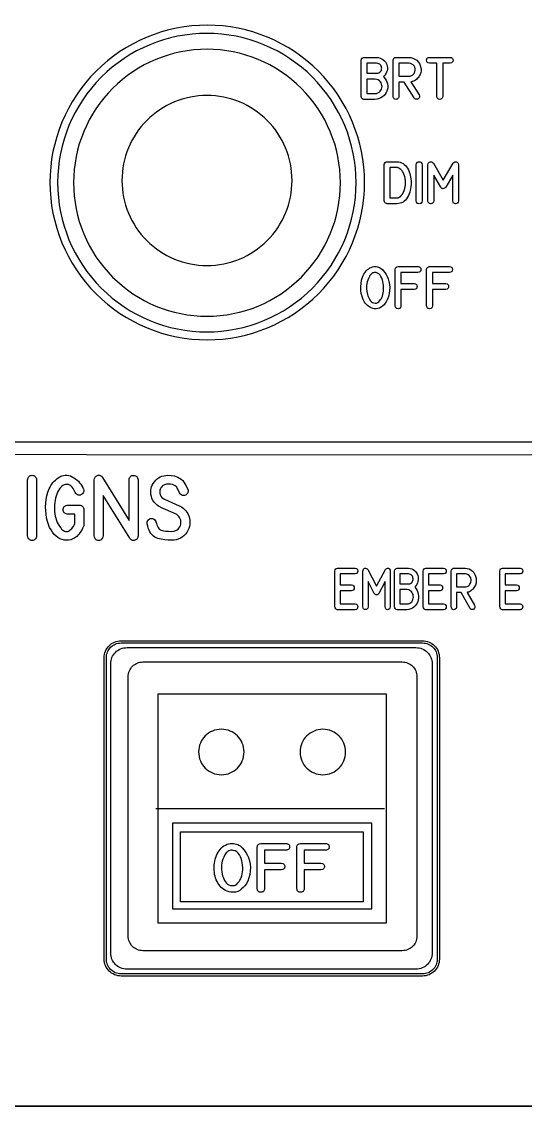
# Model space of a CAD drawing. Extents: x 361 to 684, y 82 to 686.
# Drawn here: x 607.1 to 642.3, y 81.8 to 157.6 of the extents above; entities that cross this region are included whole.
import ezdxf

# ---------------------------------------------------------------- set-up
doc = ezdxf.new("R2010")
doc.units = 0
for name, color, linetype in [('_BACKPANEL', 5, 'CONTINUOUS'), ('_ENGRAVING', 105, 'CONTINUOUS'), ('_LABELS', 30, 'CONTINUOUS'), ('_TOPLAYER', 1, 'CONTINUOUS')]:
    doc.layers.add(name, color=color, linetype=linetype)

msp = doc.modelspace()

# ---------------------------------------------------------------- linework, layer by layer
at = {"layer": '_BACKPANEL'}
for points in [[(683.772, 213.525), (683.772, 208.819), (683.772, 199.406), (683.772, 189.994), (683.772, 91.163), (683.772, 81.75), (361.5, 81.75), (361.5, 91.163), (361.5, 189.994), (361.5, 199.406), (361.5, 208.819), (361.5, 213.525)], [(614.057, 114.169), (635.152, 114.169), (635.257, 114.163), (635.36, 114.148), (635.458, 114.123), (635.553, 114.088), (635.643, 114.045), (635.727, 113.994), (635.806, 113.935), (635.879, 113.868), (635.945, 113.795), (636.004, 113.716), (636.056, 113.632), (636.099, 113.542), (636.133, 113.447), (636.159, 113.349), (636.174, 113.246), (636.179, 113.141), (636.179, 92.046), (636.174, 91.941), (636.159, 91.839), (636.133, 91.74), (636.099, 91.645), (636.056, 91.556), (636.004, 91.471), (635.945, 91.392), (635.879, 91.319), (635.806, 91.253), (635.727, 91.194), (635.643, 91.142), (635.553, 91.099), (635.458, 91.065), (635.36, 91.039), (635.257, 91.024), (635.152, 91.019), (614.057, 91.019), (613.951, 91.024), (613.849, 91.039), (613.75, 91.065), (613.656, 91.099), (613.566, 91.142), (613.481, 91.194), (613.402, 91.253), (613.33, 91.319), (613.263, 91.392), (613.204, 91.471), (613.153, 91.556), (613.11, 91.645), (613.075, 91.74), (613.05, 91.839), (613.035, 91.941), (613.029, 92.046), (613.029, 113.141), (613.035, 113.246), (613.05, 113.349), (613.075, 113.447), (613.11, 113.542), (613.153, 113.632), (613.204, 113.716), (613.263, 113.795), (613.33, 113.868), (613.402, 113.935), (613.481, 113.994), (613.566, 114.045), (613.656, 114.088), (613.75, 114.123), (613.849, 114.148), (613.951, 114.163)]]:
    msp.add_lwpolyline(points, close=True, dxfattribs=at)
msp.add_lwpolyline([(620.072, 152.472, 0.414214), (614.122, 146.522, 0.414214), (620.072, 140.572, 0.414214), (626.022, 146.522, 0.414214)], format="xyb", close=True, dxfattribs=at)
at = {"layer": '_ENGRAVING'}
for points in [[(620.089, 157.391, 0.414214), (609.082, 146.384, 0.414214), (620.089, 135.378, 0.414214), (631.095, 146.384, 0.414214)], [(620.061, 156.816, 0.414214), (609.62, 146.374, 0.414214), (620.061, 135.932, 0.414214), (630.503, 146.374, 0.414214)]]:
    msp.add_lwpolyline(points, format="xyb", close=True, dxfattribs=at)
for points in [[(631.943, 155.137), (632.074, 155.118), (632.194, 155.084), (632.303, 155.036), (632.401, 154.972), (632.487, 154.898), (632.558, 154.816), (632.616, 154.727), (632.658, 154.63), (632.687, 154.529), (632.699, 154.424), (632.696, 154.316), (632.678, 154.205), (632.642, 154.094), (632.588, 153.988), (632.516, 153.886), (632.425, 153.79), (632.525, 153.671), (632.604, 153.548), (632.662, 153.42), (632.7, 153.288), (632.718, 153.155), (632.719, 153.027), (632.702, 152.903), (632.666, 152.784), (632.614, 152.671), (632.546, 152.567), (632.461, 152.472), (632.36, 152.386), (632.245, 152.313), (632.116, 152.258), (631.975, 152.221), (631.82, 152.201), (631.816, 152.201), (631.053, 152.201), (630.974, 152.223), (630.914, 152.263), (630.872, 152.323), (630.85, 152.401), (630.85, 154.933), (630.871, 155.013), (630.913, 155.073), (630.973, 155.115), (631.053, 155.137)], [(634.906, 152.512), (634.937, 152.435), (634.939, 152.363), (634.911, 152.298), (634.854, 152.24), (634.819, 152.22), (634.78, 152.207), (634.74, 152.203), (634.696, 152.207), (634.654, 152.219), (634.619, 152.237), (634.589, 152.263), (634.565, 152.296), (633.858, 153.413), (633.5, 153.413), (633.5, 152.403), (633.493, 152.345), (633.472, 152.296), (633.436, 152.255), (633.387, 152.224), (633.331, 152.204), (633.277, 152.201), (633.225, 152.215), (633.175, 152.244), (633.14, 152.276), (633.115, 152.313), (633.101, 152.356), (633.096, 152.403), (633.096, 154.936), (633.099, 154.976), (633.11, 155.013), (633.128, 155.047), (633.154, 155.078), (633.184, 155.104), (633.218, 155.122), (633.256, 155.133), (633.296, 155.137), (634.187, 155.137), (634.342, 155.124), (634.486, 155.086), (634.621, 155.022), (634.744, 154.933), (634.851, 154.824), (634.936, 154.701), (634.998, 154.565), (635.038, 154.414), (635.049, 154.331), (635.052, 154.249), (635.046, 154.168), (635.032, 154.089), (635.01, 154.011), (634.98, 153.934), (634.942, 153.858), (634.895, 153.785), (634.843, 153.715), (634.786, 153.652), (634.725, 153.597), (634.659, 153.549), (634.59, 153.508), (634.517, 153.474), (634.439, 153.448), (634.357, 153.428), (634.33, 153.424)], [(636.159, 152.402), (636.159, 154.733), (635.633, 154.733), (635.545, 154.751), (635.511, 154.768), (635.482, 154.791), (635.461, 154.819), (635.445, 154.852), (635.433, 154.934), (635.446, 155.016), (635.461, 155.05), (635.483, 155.078), (635.511, 155.1), (635.546, 155.118), (635.633, 155.137), (637.088, 155.137), (637.174, 155.118), (637.208, 155.101), (637.236, 155.078), (637.258, 155.05), (637.274, 155.017), (637.286, 154.934), (637.274, 154.851), (637.259, 154.818), (637.237, 154.79), (637.209, 154.768), (637.175, 154.751), (637.088, 154.733), (636.563, 154.733), (636.563, 152.402), (636.538, 152.313), (636.494, 152.25), (636.465, 152.228), (636.432, 152.213), (636.352, 152.201), (636.273, 152.215), (636.241, 152.231), (636.214, 152.253), (636.193, 152.281), (636.176, 152.315)], [(631.943, 154.73), (631.255, 154.73), (631.255, 154.023), (631.948, 154.023), (632.031, 154.038), (632.103, 154.065), (632.163, 154.102), (632.212, 154.151), (632.25, 154.207), (632.276, 154.265), (632.292, 154.325), (632.297, 154.387), (632.29, 154.448), (632.273, 154.507), (632.245, 154.563), (632.206, 154.616), (632.156, 154.662), (632.096, 154.696), (632.025, 154.719)], [(634.187, 153.815), (634.258, 153.821), (634.327, 153.838), (634.393, 153.865), (634.457, 153.904), (634.514, 153.952), (634.56, 154.007), (634.597, 154.068), (634.624, 154.136), (634.645, 154.244), (634.642, 154.347), (634.614, 154.444), (634.562, 154.536), (634.491, 154.615), (634.409, 154.674), (634.314, 154.713), (634.207, 154.733), (633.5, 154.733), (633.5, 153.815)], [(631.816, 152.607), (631.93, 152.621), (632.03, 152.651), (632.116, 152.699), (632.187, 152.765), (632.243, 152.84), (632.284, 152.92), (632.309, 153.004), (632.319, 153.092), (632.314, 153.181), (632.293, 153.267), (632.256, 153.35), (632.204, 153.43), (632.136, 153.501), (632.051, 153.556), (631.95, 153.596), (631.833, 153.62), (631.255, 153.62), (631.255, 152.607)], [(632.673, 147.834), (633.348, 147.834), (633.469, 147.826), (633.583, 147.805), (633.689, 147.769), (633.788, 147.719), (633.878, 147.654), (633.96, 147.576), (634.035, 147.482), (634.102, 147.375), (634.16, 147.259), (634.211, 147.14), (634.254, 147.018), (634.29, 146.893), (634.317, 146.766), (634.337, 146.635), (634.348, 146.502), (634.352, 146.366), (634.348, 146.23), (634.337, 146.096), (634.317, 145.966), (634.289, 145.838), (634.254, 145.714), (634.211, 145.592), (634.16, 145.473), (634.101, 145.357), (634.034, 145.249), (633.959, 145.156), (633.877, 145.077), (633.787, 145.013), (633.689, 144.963), (633.583, 144.927), (633.469, 144.905), (633.348, 144.898), (632.673, 144.898), (632.675, 144.898), (632.673, 144.898), (632.621, 144.907), (632.556, 144.932), (632.509, 144.973), (632.482, 145.03), (632.473, 145.102), (632.472, 145.102), (632.473, 147.633), (632.472, 147.644), (632.49, 147.717), (632.534, 147.778), (632.598, 147.82), (632.674, 147.834)], [(633.348, 145.302), (633.353, 145.302), (633.361, 145.302), (633.366, 145.303), (633.372, 145.304), (633.378, 145.305), (633.386, 145.305), (633.392, 145.306), (633.399, 145.307), (633.405, 145.307), (633.412, 145.308), (633.424, 145.311), (633.429, 145.313), (633.436, 145.317), (633.443, 145.317), (633.451, 145.32), (633.457, 145.321), (633.464, 145.324), (633.477, 145.33), (633.491, 145.335), (633.497, 145.337), (633.504, 145.341), (633.515, 145.348), (633.53, 145.355), (633.535, 145.359), (633.543, 145.364), (633.555, 145.373), (633.562, 145.376), (633.57, 145.381), (633.576, 145.386), (633.583, 145.391), (633.588, 145.395), (633.596, 145.4), (633.61, 145.411), (633.621, 145.423), (633.627, 145.429), (633.634, 145.436), (633.64, 145.441), (633.647, 145.449), (633.66, 145.46), (633.666, 145.466), (633.673, 145.473), (633.679, 145.479), (633.686, 145.487), (633.697, 145.502), (633.71, 145.517), (633.722, 145.533), (633.727, 145.541), (633.735, 145.549), (633.74, 145.558), (633.746, 145.566), (633.751, 145.575), (633.758, 145.585), (633.769, 145.602), (633.774, 145.611), (633.78, 145.621), (633.785, 145.63), (633.792, 145.639), (633.801, 145.658), (633.806, 145.668), (633.812, 145.679), (633.817, 145.689), (633.823, 145.699), (633.827, 145.709), (633.832, 145.721), (633.842, 145.742), (633.852, 145.765), (633.856, 145.776), (633.861, 145.788), (633.864, 145.8), (633.869, 145.813), (633.877, 145.836), (633.88, 145.847), (633.885, 145.86), (633.892, 145.884), (633.901, 145.909), (633.903, 145.921), (633.907, 145.934), (633.909, 145.947), (633.914, 145.96), (633.916, 145.971), (633.92, 145.985), (633.924, 146.012), (633.926, 146.024), (633.93, 146.038), (633.931, 146.05), (633.934, 146.063), (633.938, 146.091), (633.94, 146.104), (633.944, 146.118), (633.947, 146.145), (633.947, 146.157), (633.95, 146.172), (633.952, 146.2), (633.954, 146.227), (633.955, 146.256), (633.957, 146.283), (633.957, 146.296), (633.96, 146.311), (633.96, 146.324), (633.961, 146.339), (633.961, 146.352), (633.961, 146.366), (633.961, 146.38), (633.961, 146.393), (633.96, 146.407), (633.96, 146.422), (633.96, 146.435), (633.96, 146.449), (633.957, 146.478), (633.955, 146.504), (633.952, 146.534), (633.951, 146.559), (633.948, 146.587), (633.946, 146.6), (633.945, 146.614), (633.94, 146.641), (633.937, 146.653), (633.935, 146.667), (633.931, 146.694), (633.927, 146.721), (633.92, 146.747), (633.915, 146.772), (633.911, 146.784), (633.908, 146.797), (633.904, 146.81), (633.901, 146.823), (633.894, 146.848), (633.887, 146.872), (633.882, 146.883), (633.878, 146.895), (633.869, 146.919), (633.861, 146.942), (633.856, 146.953), (633.852, 146.965), (633.846, 146.975), (633.842, 146.987), (633.832, 147.008), (633.823, 147.028), (633.813, 147.05), (633.808, 147.059), (633.803, 147.068), (633.792, 147.088), (633.78, 147.107), (633.774, 147.116), (633.769, 147.126), (633.758, 147.143), (633.752, 147.151), (633.748, 147.16), (633.723, 147.193), (633.7, 147.224), (633.674, 147.253), (633.649, 147.28), (633.624, 147.305), (633.597, 147.326), (633.57, 147.348), (633.543, 147.366), (633.517, 147.382), (633.491, 147.395), (633.464, 147.405), (633.436, 147.415), (633.424, 147.419), (633.412, 147.424), (633.386, 147.428), (633.361, 147.429), (633.353, 147.429), (633.348, 147.429), (632.875, 147.429), (632.875, 145.302)], [(635.125, 145.096), (635.1, 145.008), (635.058, 144.945), (635.03, 144.923), (634.998, 144.907), (634.921, 144.895), (634.843, 144.907), (634.811, 144.923), (634.784, 144.945), (634.742, 145.008), (634.718, 145.096), (634.718, 147.63), (634.742, 147.719), (634.784, 147.782), (634.811, 147.804), (634.843, 147.82), (634.921, 147.833), (634.998, 147.821), (635.03, 147.805), (635.058, 147.783), (635.1, 147.719), (635.125, 147.63)], [(637.669, 145.099), (637.645, 145.011), (637.603, 144.949), (637.575, 144.927), (637.543, 144.911), (637.466, 144.899), (637.389, 144.912), (637.358, 144.927), (637.33, 144.949), (637.289, 145.012), (637.265, 145.099), (637.265, 146.889), (636.773, 146.048), (636.733, 146.006), (636.69, 145.976), (636.645, 145.957), (636.598, 145.949), (636.551, 145.953), (636.506, 145.971), (636.464, 146.003), (636.425, 146.048), (635.936, 146.885), (635.938, 145.099), (635.916, 145.012), (635.898, 144.978), (635.874, 144.95), (635.846, 144.928), (635.813, 144.912), (635.731, 144.9), (635.649, 144.913), (635.616, 144.929), (635.589, 144.95), (635.567, 144.978), (635.55, 145.012), (635.532, 145.099), (635.532, 147.63), (635.545, 147.704), (635.574, 147.762), (635.618, 147.803), (635.677, 147.827), (635.741, 147.834), (635.801, 147.821), (635.857, 147.788), (635.909, 147.736), (636.598, 146.551), (637.295, 147.736), (637.346, 147.788), (637.402, 147.82), (637.461, 147.833), (637.525, 147.826), (637.583, 147.802), (637.627, 147.761), (637.655, 147.704), (637.669, 147.63)], [(632.748, 139.652), (632.804, 139.45), (632.839, 139.244), (632.854, 139.035), (632.848, 138.822), (632.821, 138.612), (632.773, 138.411), (632.703, 138.219), (632.612, 138.037), (632.542, 137.931), (632.46, 137.833), (632.367, 137.743), (632.262, 137.662), (632.148, 137.597), (632.028, 137.558), (631.902, 137.543), (631.771, 137.554), (631.665, 137.577), (631.565, 137.611), (631.472, 137.654), (631.385, 137.706), (631.305, 137.768), (631.23, 137.839), (631.163, 137.919), (631.101, 138.01), (630.998, 138.205), (630.919, 138.411), (630.865, 138.627), (630.835, 138.854), (630.83, 139.086), (630.85, 139.314), (630.893, 139.539), (630.961, 139.761), (631.004, 139.868), (631.052, 139.967), (631.107, 140.059), (631.168, 140.143), (631.234, 140.219), (631.307, 140.288), (631.385, 140.35), (631.469, 140.403), (631.556, 140.446), (631.644, 140.477), (631.734, 140.495), (631.826, 140.502), (631.913, 140.497), (631.995, 140.485), (632.074, 140.464), (632.148, 140.435), (632.219, 140.397), (632.285, 140.351), (632.348, 140.297), (632.406, 140.234), (632.512, 140.097), (632.604, 139.955), (632.683, 139.806)], [(633.236, 137.751), (633.236, 140.297), (633.258, 140.381), (633.3, 140.443), (633.361, 140.483), (633.441, 140.502), (634.837, 140.502), (634.925, 140.483), (634.96, 140.465), (634.988, 140.443), (635.01, 140.414), (635.025, 140.381), (635.038, 140.297), (635.025, 140.214), (635.009, 140.181), (634.987, 140.153), (634.958, 140.13), (634.924, 140.114), (634.834, 140.096), (633.641, 140.096), (633.641, 139.307), (634.572, 139.307), (634.659, 139.289), (634.694, 139.273), (634.722, 139.251), (634.744, 139.224), (634.76, 139.192), (634.774, 139.112), (634.762, 139.031), (634.747, 138.998), (634.725, 138.969), (634.696, 138.945), (634.661, 138.926), (634.572, 138.901), (633.641, 138.901), (633.641, 137.751), (633.624, 137.664), (633.607, 137.629), (633.585, 137.601), (633.558, 137.579), (633.526, 137.563), (633.446, 137.549), (633.365, 137.561), (633.331, 137.576), (633.303, 137.598), (633.279, 137.627), (633.26, 137.662)], [(635.442, 137.751), (635.442, 140.297), (635.465, 140.381), (635.506, 140.443), (635.567, 140.483), (635.647, 140.502), (637.044, 140.502), (637.131, 140.483), (637.166, 140.465), (637.194, 140.443), (637.216, 140.414), (637.232, 140.381), (637.244, 140.297), (637.232, 140.214), (637.216, 140.181), (637.193, 140.153), (637.165, 140.13), (637.13, 140.114), (637.041, 140.096), (635.847, 140.096), (635.847, 139.307), (636.778, 139.307), (636.866, 139.289), (636.9, 139.273), (636.928, 139.251), (636.95, 139.224), (636.967, 139.192), (636.98, 139.112), (636.969, 139.031), (636.953, 138.998), (636.931, 138.969), (636.903, 138.945), (636.868, 138.926), (636.778, 138.901), (635.847, 138.901), (635.847, 137.751), (635.83, 137.664), (635.813, 137.629), (635.791, 137.601), (635.764, 137.579), (635.732, 137.563), (635.652, 137.549), (635.571, 137.561), (635.538, 137.576), (635.509, 137.598), (635.485, 137.627), (635.466, 137.662)], [(631.837, 140.092), (631.773, 140.087), (631.713, 140.074), (631.656, 140.052), (631.604, 140.02), (631.556, 139.98), (631.512, 139.931), (631.472, 139.873), (631.436, 139.806), (631.374, 139.668), (631.324, 139.541), (631.287, 139.425), (631.263, 139.318), (631.244, 139.156), (631.243, 138.962), (631.262, 138.754), (631.303, 138.548), (631.334, 138.449), (631.37, 138.354), (631.414, 138.265), (631.464, 138.181), (631.521, 138.106), (631.587, 138.044), (631.661, 137.997), (631.744, 137.963), (631.841, 137.945), (631.932, 137.952), (632.015, 137.985), (632.092, 138.043), (632.161, 138.116), (632.221, 138.192), (632.272, 138.269), (632.314, 138.349), (632.349, 138.438), (632.378, 138.541), (632.401, 138.656), (632.418, 138.784), (632.428, 138.919), (632.429, 139.054), (632.421, 139.189), (632.405, 139.323), (632.38, 139.455), (632.344, 139.579), (632.299, 139.697), (632.244, 139.808), (632.178, 139.906), (632.099, 139.985), (632.008, 140.044), (631.904, 140.083)], [(608.147, 121.653), (608.131, 121.579), (608.109, 121.516), (608.08, 121.462), (608.043, 121.418), (608, 121.384), (607.95, 121.36), (607.894, 121.345), (607.83, 121.341), (607.767, 121.346), (607.71, 121.361), (607.66, 121.385), (607.618, 121.419), (607.582, 121.463), (607.553, 121.517), (607.531, 121.58), (607.516, 121.653), (607.516, 125.583), (607.531, 125.656), (607.553, 125.72), (607.582, 125.774), (607.618, 125.818), (607.66, 125.853), (607.71, 125.877), (607.767, 125.892), (607.83, 125.898), (607.894, 125.893), (607.95, 125.878), (608, 125.854), (608.043, 125.819), (608.08, 125.775), (608.109, 125.721), (608.131, 125.657), (608.147, 125.583)], [(610.299, 123.18), (610.279, 123.182), (610.215, 123.194), (610.16, 123.214), (610.113, 123.241), (610.075, 123.276), (610.046, 123.319), (610.024, 123.369), (610.012, 123.426), (610.008, 123.491), (610.012, 123.556), (610.024, 123.614), (610.046, 123.664), (610.075, 123.706), (610.113, 123.741), (610.16, 123.768), (610.215, 123.788), (610.279, 123.8), (610.299, 123.805), (610.319, 123.805), (611.139, 123.805), (611.201, 123.799), (611.259, 123.782), (611.312, 123.753), (611.36, 123.712), (611.401, 123.664), (611.429, 123.611), (611.447, 123.553), (611.452, 123.491), (611.452, 122.364), (611.426, 122.306), (611.41, 122.271), (611.395, 122.238), (611.377, 122.204), (611.359, 122.171), (611.344, 122.137), (611.326, 122.104), (611.306, 122.071), (611.195, 121.899), (611.077, 121.751), (610.953, 121.626), (610.822, 121.525), (610.685, 121.447), (610.541, 121.392), (610.391, 121.361), (610.234, 121.354), (610.077, 121.369), (609.927, 121.405), (609.783, 121.463), (609.645, 121.543), (609.514, 121.644), (609.389, 121.767), (609.271, 121.912), (609.158, 122.077), (609.062, 122.256), (608.978, 122.456), (608.908, 122.677), (608.852, 122.919), (608.81, 123.173), (608.787, 123.43), (608.78, 123.69), (608.792, 123.952), (608.822, 124.213), (608.873, 124.468), (608.945, 124.716), (609.037, 124.957), (609.092, 125.073), (609.153, 125.183), (609.22, 125.287), (609.294, 125.385), (609.374, 125.476), (609.46, 125.562), (609.553, 125.641), (609.652, 125.714), (609.779, 125.791), (609.906, 125.849), (610.032, 125.888), (610.156, 125.908), (610.281, 125.908), (610.404, 125.89), (610.526, 125.852), (610.648, 125.795), (610.765, 125.725), (610.875, 125.649), (610.977, 125.566), (611.071, 125.476), (611.158, 125.379), (611.237, 125.276), (611.309, 125.166), (611.372, 125.049), (611.39, 125.014), (611.404, 124.983), (611.421, 124.949), (611.446, 124.849), (611.445, 124.758), (611.417, 124.676), (611.364, 124.605), (611.298, 124.551), (611.229, 124.518), (611.158, 124.504), (611.083, 124.51), (611.012, 124.534), (610.949, 124.571), (610.895, 124.623), (610.85, 124.689), (610.783, 124.839), (610.711, 124.966), (610.634, 125.071), (610.552, 125.152), (610.466, 125.211), (610.376, 125.247), (610.28, 125.261), (610.18, 125.252), (610.08, 125.223), (609.988, 125.179), (609.901, 125.119), (609.821, 125.043), (609.747, 124.951), (609.68, 124.843), (609.62, 124.72), (609.565, 124.58), (609.519, 124.437), (609.48, 124.291), (609.449, 124.142), (609.426, 123.99), (609.41, 123.836), (609.401, 123.679), (609.401, 123.519), (609.407, 123.357), (609.423, 123.196), (609.45, 123.04), (609.487, 122.889), (609.535, 122.744), (609.594, 122.604), (609.663, 122.469), (609.743, 122.34), (609.834, 122.215), (609.9, 122.137), (609.967, 122.074), (610.034, 122.025), (610.101, 121.991), (610.168, 121.971), (610.236, 121.965), (610.304, 121.974), (610.372, 121.997), (610.439, 122.031), (610.502, 122.072), (610.617, 122.172), (610.717, 122.3), (610.803, 122.453), (610.828, 122.502), (610.828, 123.18)], [(615.247, 121.653), (615.243, 121.597), (615.233, 121.547), (615.215, 121.502), (615.191, 121.462), (615.159, 121.428), (615.12, 121.398), (615.074, 121.375), (615.021, 121.356), (614.966, 121.344), (614.915, 121.341), (614.866, 121.345), (614.821, 121.358), (614.779, 121.378), (614.74, 121.407), (614.704, 121.444), (614.671, 121.488), (612.804, 124.483), (612.804, 121.653), (612.788, 121.58), (612.766, 121.517), (612.737, 121.463), (612.701, 121.419), (612.658, 121.385), (612.609, 121.361), (612.552, 121.347), (612.489, 121.342), (612.426, 121.347), (612.37, 121.361), (612.321, 121.385), (612.279, 121.419), (612.243, 121.463), (612.214, 121.517), (612.192, 121.58), (612.177, 121.653), (612.177, 125.579), (612.204, 125.684), (612.253, 125.77), (612.323, 125.837), (612.414, 125.883), (612.464, 125.897), (612.511, 125.902), (612.557, 125.898), (612.6, 125.885), (612.642, 125.864), (612.681, 125.833), (612.753, 125.745), (614.62, 122.747), (614.62, 125.579), (614.634, 125.653), (614.656, 125.717), (614.685, 125.772), (614.722, 125.816), (614.766, 125.85), (614.818, 125.875), (614.877, 125.889), (614.943, 125.893), (615.01, 125.887), (615.068, 125.872), (615.118, 125.847), (615.16, 125.813), (615.194, 125.769), (615.22, 125.715), (615.237, 125.652), (615.247, 125.579)], [(618.121, 123.769), (618.157, 123.754), (618.197, 123.734), (618.232, 123.714), (618.267, 123.692), (618.303, 123.671), (618.408, 123.596), (618.502, 123.513), (618.586, 123.423), (618.66, 123.327), (618.722, 123.223), (618.775, 123.113), (618.817, 122.995), (618.848, 122.871), (618.864, 122.77), (618.872, 122.668), (618.873, 122.565), (618.866, 122.46), (618.839, 122.311), (618.795, 122.169), (618.733, 122.032), (618.653, 121.901), (618.56, 121.78), (618.454, 121.673), (618.338, 121.581), (618.21, 121.504), (618.065, 121.438), (617.918, 121.391), (617.769, 121.362), (617.617, 121.353), (617.362, 121.361), (617.112, 121.386), (616.869, 121.427), (616.632, 121.485), (616.519, 121.525), (616.414, 121.579), (616.318, 121.647), (616.23, 121.728), (616.151, 121.824), (616.08, 121.933), (616.017, 122.056), (615.963, 122.193), (615.923, 122.344), (615.892, 122.5), (615.884, 122.577), (615.895, 122.65), (615.923, 122.719), (615.97, 122.782), (616.03, 122.834), (616.096, 122.867), (616.169, 122.88), (616.249, 122.875), (616.331, 122.849), (616.398, 122.803), (616.453, 122.74), (616.494, 122.658), (616.501, 122.638), (616.53, 122.523), (616.564, 122.421), (616.603, 122.331), (616.647, 122.253), (616.696, 122.187), (616.75, 122.133), (616.809, 122.091), (616.873, 122.062), (617.019, 122.022), (617.191, 121.994), (617.388, 121.979), (617.612, 121.977), (617.717, 121.984), (617.813, 122.003), (617.9, 122.035), (617.979, 122.08), (618.05, 122.137), (618.112, 122.207), (618.165, 122.291), (618.21, 122.386), (618.238, 122.478), (618.251, 122.572), (618.249, 122.668), (618.232, 122.765), (618.202, 122.86), (618.159, 122.946), (618.105, 123.024), (618.039, 123.093), (617.964, 123.147), (617.87, 123.198), (616.841, 123.649), (616.807, 123.667), (616.687, 123.737), (616.579, 123.814), (616.483, 123.898), (616.398, 123.99), (616.326, 124.088), (616.266, 124.193), (616.217, 124.306), (616.181, 124.425), (616.151, 124.565), (616.138, 124.702), (616.14, 124.835), (616.158, 124.965), (616.192, 125.091), (616.242, 125.213), (616.307, 125.331), (616.388, 125.446), (616.481, 125.552), (616.581, 125.644), (616.687, 125.722), (616.801, 125.786), (616.922, 125.835), (617.049, 125.87), (617.184, 125.892), (617.325, 125.899), (617.57, 125.892), (617.801, 125.849), (617.913, 125.82), (618.026, 125.776), (618.157, 125.705), (618.273, 125.621), (618.372, 125.525), (618.455, 125.416), (618.596, 125.178), (618.724, 124.921), (618.744, 124.863), (618.751, 124.81), (618.75, 124.759), (618.74, 124.711), (618.721, 124.665), (618.694, 124.616), (618.666, 124.58), (618.619, 124.54), (618.56, 124.507), (618.498, 124.487), (618.433, 124.482), (618.366, 124.492), (618.301, 124.514), (618.244, 124.552), (618.195, 124.603), (618.154, 124.669), (618.031, 124.933), (617.995, 124.997), (617.952, 125.056), (617.903, 125.109), (617.848, 125.156), (617.753, 125.208), (617.652, 125.245), (617.508, 125.27), (617.303, 125.276), (617.231, 125.271), (617.163, 125.258), (617.099, 125.238), (617.04, 125.21), (616.985, 125.173), (616.935, 125.129), (616.889, 125.078), (616.847, 125.018), (616.802, 124.935), (616.774, 124.847), (616.762, 124.754), (616.767, 124.656), (616.793, 124.54), (616.841, 124.437), (616.909, 124.348), (616.999, 124.274), (617.019, 124.259), (617.043, 124.245), (617.067, 124.234), (617.094, 124.223)], [(630.445, 119.004), (629.383, 119.004), (629.383, 118.229), (630.192, 118.229), (630.272, 118.205), (630.328, 118.163), (630.362, 118.104), (630.373, 118.027), (630.362, 117.949), (630.328, 117.89), (630.271, 117.849), (630.192, 117.826), (629.383, 117.826), (629.383, 116.895), (630.445, 116.895), (630.524, 116.871), (630.58, 116.83), (630.614, 116.771), (630.625, 116.695), (630.614, 116.619), (630.58, 116.56), (630.524, 116.519), (630.445, 116.496), (629.204, 116.496), (629.133, 116.518), (629.079, 116.558), (629.042, 116.618), (629.023, 116.698), (629.023, 119.201), (629.043, 119.284), (629.08, 119.344), (629.134, 119.383), (629.204, 119.399), (630.445, 119.399), (630.524, 119.381), (630.555, 119.364), (630.58, 119.342), (630.6, 119.314), (630.614, 119.282), (630.625, 119.2), (630.613, 119.119), (630.579, 119.059), (630.554, 119.038), (630.523, 119.021)], [(632.891, 116.695), (632.87, 116.608), (632.832, 116.546), (632.779, 116.509), (632.71, 116.497), (632.641, 116.51), (632.589, 116.547), (632.551, 116.609), (632.53, 116.695), (632.53, 118.465), (632.091, 117.633), (632.055, 117.592), (632.016, 117.562), (631.976, 117.543), (631.934, 117.535), (631.892, 117.54), (631.852, 117.558), (631.815, 117.589), (631.779, 117.633), (631.343, 118.461), (631.344, 116.695), (631.325, 116.609), (631.287, 116.547), (631.262, 116.526), (631.232, 116.511), (631.159, 116.499), (631.086, 116.511), (631.057, 116.526), (631.032, 116.548), (630.997, 116.609), (630.981, 116.695), (630.981, 119.198), (630.993, 119.271), (631.019, 119.328), (631.058, 119.369), (631.111, 119.393), (631.168, 119.399), (631.222, 119.387), (631.272, 119.354), (631.318, 119.303), (631.934, 118.131), (632.557, 119.303), (632.603, 119.354), (632.653, 119.386), (632.706, 119.399), (632.763, 119.392), (632.815, 119.368), (632.853, 119.328), (632.879, 119.271), (632.891, 119.198)], [(634.176, 119.399), (634.293, 119.381), (634.4, 119.347), (634.498, 119.299), (634.586, 119.236), (634.662, 119.163), (634.726, 119.082), (634.777, 118.994), (634.816, 118.898), (634.841, 118.798), (634.852, 118.694), (634.849, 118.587), (634.833, 118.477), (634.801, 118.368), (634.753, 118.263), (634.688, 118.163), (634.607, 118.067), (634.696, 117.95), (634.767, 117.828), (634.819, 117.702), (634.853, 117.571), (634.869, 117.44), (634.87, 117.313), (634.854, 117.191), (634.823, 117.073), (634.776, 116.961), (634.715, 116.858), (634.639, 116.764), (634.549, 116.679), (634.446, 116.607), (634.331, 116.553), (634.204, 116.516), (634.066, 116.496), (634.062, 116.496), (633.381, 116.496), (633.31, 116.518), (633.257, 116.558), (633.219, 116.616), (633.199, 116.693), (633.199, 119.198), (633.218, 119.277), (633.255, 119.336), (633.309, 119.377), (633.381, 119.399)], [(636.628, 119.004), (635.566, 119.004), (635.566, 118.229), (636.376, 118.229), (636.456, 118.205), (636.512, 118.163), (636.546, 118.104), (636.557, 118.027), (636.546, 117.949), (636.512, 117.89), (636.455, 117.849), (636.376, 117.826), (635.566, 117.826), (635.566, 116.895), (636.628, 116.895), (636.707, 116.871), (636.764, 116.83), (636.798, 116.771), (636.809, 116.695), (636.798, 116.619), (636.764, 116.56), (636.707, 116.519), (636.628, 116.496), (635.388, 116.496), (635.317, 116.518), (635.263, 116.558), (635.226, 116.618), (635.206, 116.698), (635.206, 119.201), (635.227, 119.284), (635.264, 119.344), (635.318, 119.383), (635.388, 119.399), (636.628, 119.399), (636.707, 119.381), (636.738, 119.364), (636.764, 119.342), (636.783, 119.314), (636.797, 119.282), (636.808, 119.2), (636.797, 119.119), (636.763, 119.059), (636.738, 119.038), (636.707, 119.021)], [(638.783, 116.804), (638.811, 116.727), (638.813, 116.657), (638.788, 116.592), (638.737, 116.535), (638.705, 116.515), (638.671, 116.502), (638.634, 116.498), (638.595, 116.502), (638.558, 116.513), (638.526, 116.532), (638.5, 116.557), (638.478, 116.59), (637.847, 117.694), (637.526, 117.694), (637.526, 116.696), (637.52, 116.639), (637.501, 116.59), (637.469, 116.55), (637.425, 116.518), (637.375, 116.499), (637.327, 116.496), (637.281, 116.509), (637.236, 116.539), (637.205, 116.571), (637.183, 116.607), (637.17, 116.649), (637.165, 116.696), (637.165, 119.201), (637.178, 119.277), (637.217, 119.341), (637.244, 119.367), (637.275, 119.385), (637.308, 119.396), (637.345, 119.399), (638.14, 119.399), (638.279, 119.387), (638.408, 119.349), (638.528, 119.286), (638.638, 119.197), (638.734, 119.09), (638.81, 118.968), (638.865, 118.833), (638.901, 118.685), (638.913, 118.521), (638.896, 118.363), (638.85, 118.21), (638.774, 118.062), (638.676, 117.931), (638.621, 117.877), (638.563, 117.829), (638.501, 117.789), (638.435, 117.755), (638.366, 117.729), (638.293, 117.71), (638.268, 117.706)], [(641.987, 119.004), (640.925, 119.004), (640.925, 118.229), (641.735, 118.229), (641.814, 118.205), (641.871, 118.163), (641.905, 118.104), (641.916, 118.027), (641.905, 117.949), (641.87, 117.89), (641.814, 117.849), (641.735, 117.826), (640.925, 117.826), (640.925, 116.895), (641.987, 116.895), (642.066, 116.871), (642.123, 116.83), (642.157, 116.771), (642.168, 116.695), (642.157, 116.619), (642.123, 116.56), (642.066, 116.519), (641.987, 116.496), (640.747, 116.496), (640.676, 116.518), (640.622, 116.558), (640.585, 116.618), (640.565, 116.698), (640.565, 119.201), (640.586, 119.284), (640.623, 119.344), (640.677, 119.383), (640.747, 119.399), (641.987, 119.399), (642.066, 119.381), (642.097, 119.364), (642.123, 119.342), (642.142, 119.314), (642.156, 119.282), (642.167, 119.2), (642.156, 119.119), (642.122, 119.059), (642.097, 119.038), (642.066, 119.021)], [(634.176, 118.997), (633.561, 118.997), (633.561, 118.298), (634.18, 118.298), (634.255, 118.313), (634.319, 118.339), (634.373, 118.376), (634.417, 118.425), (634.45, 118.48), (634.474, 118.537), (634.488, 118.596), (634.492, 118.657), (634.486, 118.718), (634.471, 118.776), (634.446, 118.831), (634.411, 118.884), (634.366, 118.93), (634.312, 118.964), (634.249, 118.986)], [(638.14, 118.093), (638.204, 118.098), (638.266, 118.114), (638.325, 118.142), (638.382, 118.18), (638.432, 118.228), (638.474, 118.282), (638.507, 118.343), (638.531, 118.41), (638.55, 118.517), (638.547, 118.618), (638.522, 118.714), (638.476, 118.805), (638.413, 118.883), (638.339, 118.942), (638.254, 118.981), (638.158, 119), (637.526, 119), (637.526, 118.093)], [(634.062, 116.898), (634.165, 116.911), (634.254, 116.942), (634.331, 116.989), (634.394, 117.053), (634.444, 117.128), (634.481, 117.207), (634.504, 117.29), (634.513, 117.377), (634.508, 117.465), (634.489, 117.55), (634.456, 117.632), (634.41, 117.711), (634.348, 117.781), (634.273, 117.836), (634.183, 117.876), (634.078, 117.9), (633.561, 117.9), (633.561, 116.898)], [(614.067, 114.322), (635.142, 114.322), (635.264, 114.316), (635.383, 114.298), (635.497, 114.269), (635.606, 114.229), (635.71, 114.179), (635.809, 114.119), (635.9, 114.051), (635.985, 113.974), (636.061, 113.89), (636.13, 113.798), (636.189, 113.7), (636.239, 113.596), (636.279, 113.486), (636.309, 113.372), (636.327, 113.253), (636.333, 113.131), (636.333, 92.056), (636.327, 91.934), (636.309, 91.815), (636.279, 91.701), (636.239, 91.592), (636.189, 91.488), (636.13, 91.389), (636.061, 91.298), (635.985, 91.213), (635.9, 91.137), (635.809, 91.068), (635.71, 91.009), (635.606, 90.959), (635.497, 90.919), (635.383, 90.889), (635.264, 90.871), (635.142, 90.865), (614.067, 90.865), (613.945, 90.871), (613.826, 90.889), (613.712, 90.919), (613.602, 90.959), (613.498, 91.009), (613.4, 91.068), (613.308, 91.137), (613.224, 91.213), (613.147, 91.298), (613.079, 91.389), (613.019, 91.488), (612.969, 91.592), (612.929, 91.701), (612.9, 91.815), (612.882, 91.934), (612.876, 92.056), (612.876, 113.131), (612.882, 113.253), (612.9, 113.372), (612.929, 113.486), (612.969, 113.596), (613.019, 113.7), (613.079, 113.798), (613.147, 113.89), (613.224, 113.974), (613.308, 114.051), (613.4, 114.119), (613.498, 114.179), (613.602, 114.229), (613.712, 114.269), (613.826, 114.298), (613.945, 114.316)], [(614.475, 113.844), (634.691, 113.844), (634.808, 113.838), (634.921, 113.821), (635.031, 113.792), (635.136, 113.754), (635.236, 113.706), (635.33, 113.649), (635.418, 113.583), (635.499, 113.51), (635.573, 113.429), (635.638, 113.341), (635.695, 113.247), (635.743, 113.147), (635.781, 113.042), (635.81, 112.932), (635.827, 112.819), (635.833, 112.702), (635.833, 92.486), (635.827, 92.369), (635.81, 92.255), (635.781, 92.145), (635.743, 92.04), (635.695, 91.94), (635.638, 91.846), (635.573, 91.758), (635.499, 91.677), (635.418, 91.604), (635.33, 91.538), (635.236, 91.481), (635.136, 91.433), (635.031, 91.395), (634.921, 91.367), (634.808, 91.35), (634.691, 91.344), (614.475, 91.344), (614.358, 91.35), (614.244, 91.367), (614.134, 91.395), (614.029, 91.433), (613.929, 91.481), (613.835, 91.538), (613.747, 91.604), (613.666, 91.677), (613.593, 91.758), (613.527, 91.846), (613.47, 91.94), (613.422, 92.04), (613.384, 92.145), (613.356, 92.255), (613.339, 92.369), (613.333, 92.486), (613.333, 112.702), (613.339, 112.819), (613.356, 112.932), (613.384, 113.042), (613.422, 113.147), (613.47, 113.247), (613.527, 113.341), (613.593, 113.429), (613.666, 113.51), (613.747, 113.583), (613.835, 113.649), (613.929, 113.706), (614.029, 113.754), (614.134, 113.792), (614.244, 113.821), (614.358, 113.838)]]:
    msp.add_lwpolyline(points, close=True, dxfattribs=at)
msp.add_lwpolyline([(566.232, 127.365), (611.65, 127.362), (657.32, 127.338), (678.669, 127.324), (678.76, 127.333), (678.844, 127.36), (678.921, 127.402), (678.987, 127.457), (679.042, 127.523), (679.083, 127.6), (679.109, 127.685), (679.118, 127.775), (679.109, 127.866), (679.083, 127.95), (679.041, 128.026), (678.987, 128.093), (678.92, 128.148), (678.844, 128.189), (678.76, 128.215), (678.669, 128.225), (545.638, 128.221)], dxfattribs=at)
at = {"layer": '_LABELS'}
for points in [[(632.623, 94.576), (632.623, 110.578), (616.623, 110.578), (616.623, 94.576)], [(621.075, 108.132), (620.912, 108.123), (620.754, 108.099), (620.602, 108.06), (620.456, 108.007), (620.317, 107.94), (620.185, 107.86), (620.063, 107.768), (619.95, 107.665), (619.847, 107.552), (619.755, 107.43), (619.675, 107.299), (619.608, 107.159), (619.555, 107.013), (619.516, 106.861), (619.491, 106.703), (619.483, 106.54), (619.491, 106.377), (619.516, 106.219), (619.555, 106.067), (619.608, 105.92), (619.675, 105.781), (619.755, 105.65), (619.847, 105.528), (619.95, 105.415), (620.063, 105.312), (620.185, 105.22), (620.317, 105.14), (620.456, 105.073), (620.602, 105.02), (620.754, 104.981), (620.912, 104.957), (621.075, 104.948), (621.238, 104.957), (621.396, 104.981), (621.548, 105.02), (621.695, 105.073), (621.834, 105.14), (621.965, 105.22), (622.088, 105.312), (622.201, 105.415), (622.303, 105.528), (622.395, 105.65), (622.475, 105.781), (622.542, 105.92), (622.595, 106.067), (622.635, 106.219), (622.659, 106.377), (622.667, 106.54), (622.659, 106.703), (622.635, 106.861), (622.595, 107.013), (622.542, 107.159), (622.475, 107.299), (622.395, 107.43), (622.303, 107.552), (622.201, 107.665), (622.088, 107.768), (621.965, 107.86), (621.834, 107.94), (621.695, 108.007), (621.548, 108.06), (621.396, 108.099), (621.238, 108.123)], [(628.178, 108.128), (628.016, 108.12), (627.857, 108.096), (627.705, 108.057), (627.559, 108.003), (627.42, 107.936), (627.288, 107.856), (627.166, 107.765), (627.053, 107.662), (626.95, 107.549), (626.858, 107.427), (626.778, 107.295), (626.711, 107.156), (626.658, 107.01), (626.619, 106.857), (626.594, 106.699), (626.586, 106.537), (626.594, 106.374), (626.619, 106.216), (626.658, 106.063), (626.711, 105.917), (626.778, 105.778), (626.858, 105.647), (626.95, 105.524), (627.053, 105.411), (627.166, 105.309), (627.288, 105.217), (627.42, 105.137), (627.559, 105.07), (627.705, 105.017), (627.857, 104.977), (628.016, 104.953), (628.178, 104.945), (628.341, 104.953), (628.499, 104.977), (628.652, 105.017), (628.798, 105.07), (628.937, 105.137), (629.068, 105.217), (629.191, 105.309), (629.304, 105.411), (629.406, 105.524), (629.498, 105.647), (629.578, 105.778), (629.645, 105.917), (629.698, 106.063), (629.738, 106.216), (629.762, 106.374), (629.77, 106.537), (629.762, 106.699), (629.738, 106.857), (629.698, 107.01), (629.645, 107.156), (629.578, 107.295), (629.498, 107.427), (629.406, 107.549), (629.304, 107.662), (629.191, 107.765), (629.068, 107.856), (628.937, 107.936), (628.798, 108.003), (628.652, 108.057), (628.499, 108.096), (628.341, 108.12)], [(617.65, 101.559), (617.65, 101.417), (617.65, 95.559), (631.596, 95.559), (631.596, 101.559)], [(618.221, 100.961), (631.007, 100.961), (631.007, 96.059), (618.221, 96.059)], [(622.974, 99.16), (623.044, 98.927), (623.088, 98.689), (623.107, 98.447), (623.1, 98.201), (623.066, 97.958), (623.005, 97.726), (622.918, 97.504), (622.803, 97.294), (622.715, 97.171), (622.612, 97.057), (622.495, 96.954), (622.363, 96.86), (622.219, 96.785), (622.069, 96.739), (621.911, 96.722), (621.746, 96.735), (621.613, 96.762), (621.488, 96.801), (621.37, 96.85), (621.261, 96.911), (621.16, 96.982), (621.067, 97.064), (620.982, 97.158), (620.905, 97.262), (620.836, 97.373), (620.775, 97.487), (620.721, 97.605), (620.675, 97.725), (620.638, 97.849), (620.607, 97.976), (620.585, 98.106), (620.571, 98.239), (620.564, 98.373), (620.564, 98.506), (620.573, 98.638), (620.589, 98.77), (620.612, 98.9), (620.643, 99.03), (620.728, 99.287), (620.782, 99.41), (620.843, 99.525), (620.912, 99.631), (620.988, 99.728), (621.072, 99.816), (621.163, 99.896), (621.261, 99.967), (621.367, 100.029), (621.476, 100.079), (621.586, 100.114), (621.699, 100.136), (621.815, 100.143), (621.924, 100.138), (622.028, 100.123), (622.127, 100.099), (622.22, 100.065), (622.309, 100.022), (622.392, 99.969), (622.471, 99.906), (622.544, 99.833), (622.677, 99.675), (622.793, 99.51), (622.892, 99.339)], [(621.83, 99.669), (621.749, 99.664), (621.673, 99.648), (621.602, 99.623), (621.537, 99.586), (621.476, 99.54), (621.421, 99.483), (621.37, 99.416), (621.325, 99.339), (621.247, 99.18), (621.185, 99.033), (621.139, 98.898), (621.108, 98.775), (621.085, 98.587), (621.083, 98.363), (621.106, 98.122), (621.159, 97.885), (621.197, 97.77), (621.243, 97.661), (621.297, 97.557), (621.36, 97.46), (621.432, 97.373), (621.515, 97.302), (621.608, 97.247), (621.712, 97.208), (621.834, 97.187), (621.892, 97.187), (621.948, 97.195), (622.002, 97.21), (622.053, 97.233), (622.15, 97.301), (622.236, 97.385), (622.311, 97.472), (622.375, 97.562), (622.428, 97.654), (622.472, 97.757), (622.509, 97.876), (622.538, 98.009), (622.559, 98.158), (622.572, 98.314), (622.573, 98.469), (622.563, 98.625), (622.543, 98.781), (622.511, 98.932), (622.467, 99.076), (622.41, 99.213), (622.341, 99.341), (622.258, 99.455), (622.159, 99.545), (622.044, 99.614), (621.913, 99.659)], [(623.586, 96.963), (623.586, 99.906), (623.597, 99.958), (623.615, 100.003), (623.638, 100.042), (623.667, 100.075), (623.702, 100.102), (623.743, 100.122), (623.844, 100.143), (625.599, 100.143), (625.658, 100.135), (625.709, 100.121), (625.752, 100.101), (625.788, 100.075), (625.815, 100.042), (625.835, 100.003), (625.847, 99.958), (625.851, 99.907), (625.847, 99.856), (625.835, 99.811), (625.815, 99.772), (625.787, 99.74), (625.751, 99.714), (625.707, 99.694), (625.655, 99.681), (625.595, 99.674), (624.096, 99.674), (624.096, 98.762), (625.265, 98.762), (625.375, 98.741), (625.418, 98.722), (625.454, 98.697), (625.481, 98.666), (625.502, 98.629), (625.514, 98.585), (625.519, 98.536), (625.516, 98.487), (625.504, 98.443), (625.485, 98.404), (625.457, 98.371), (625.421, 98.343), (625.377, 98.321), (625.265, 98.293), (624.096, 98.293), (624.096, 96.963), (624.088, 96.909), (624.074, 96.862), (624.053, 96.822), (624.025, 96.79), (623.991, 96.764), (623.951, 96.746), (623.904, 96.734), (623.85, 96.73), (623.796, 96.733), (623.748, 96.743), (623.706, 96.761), (623.67, 96.786), (623.64, 96.819), (623.616, 96.86), (623.598, 96.908)], [(626.358, 96.963), (626.358, 99.906), (626.369, 99.958), (626.387, 100.003), (626.41, 100.042), (626.439, 100.075), (626.474, 100.102), (626.515, 100.122), (626.616, 100.143), (628.371, 100.143), (628.43, 100.135), (628.481, 100.121), (628.524, 100.101), (628.56, 100.075), (628.587, 100.042), (628.607, 100.003), (628.619, 99.958), (628.623, 99.907), (628.619, 99.856), (628.607, 99.811), (628.587, 99.772), (628.559, 99.74), (628.523, 99.714), (628.479, 99.694), (628.427, 99.681), (628.367, 99.674), (626.868, 99.674), (626.868, 98.762), (628.037, 98.762), (628.147, 98.741), (628.19, 98.722), (628.226, 98.697), (628.253, 98.666), (628.274, 98.629), (628.286, 98.585), (628.291, 98.536), (628.288, 98.487), (628.276, 98.443), (628.257, 98.404), (628.229, 98.371), (628.193, 98.343), (628.149, 98.321), (628.037, 98.293), (626.868, 98.293), (626.868, 96.963), (626.86, 96.909), (626.846, 96.862), (626.825, 96.822), (626.797, 96.79), (626.763, 96.764), (626.723, 96.746), (626.676, 96.734), (626.622, 96.73), (626.568, 96.733), (626.52, 96.743), (626.478, 96.761), (626.442, 96.786), (626.412, 96.819), (626.388, 96.86), (626.37, 96.908)]]:
    msp.add_lwpolyline(points, close=True, dxfattribs=at)
msp.add_lwpolyline([(616.484, 102.577), (632.484, 102.577)], dxfattribs=at)
at = {"layer": '_TOPLAYER'}
msp.add_lwpolyline([(620.072, 155.706, 0.414214), (610.734, 146.368, 0.414214), (620.072, 137.03, 0.414214), (629.41, 146.368, 0.414214)], format="xyb", close=True, dxfattribs=at)
msp.add_lwpolyline([(615.587, 112.837), (633.736, 112.837), (633.842, 112.832), (633.944, 112.816), (634.042, 112.791), (634.136, 112.757), (634.226, 112.714), (634.31, 112.663), (634.389, 112.604), (634.462, 112.538), (634.528, 112.465), (634.587, 112.386), (634.638, 112.301), (634.681, 112.212), (634.716, 112.117), (634.741, 112.019), (634.756, 111.917), (634.762, 111.812), (634.762, 93.662), (634.756, 93.557), (634.741, 93.455), (634.716, 93.357), (634.681, 93.263), (634.638, 93.173), (634.587, 93.088), (634.528, 93.01), (634.462, 92.937), (634.389, 92.871), (634.31, 92.812), (634.226, 92.761), (634.136, 92.717), (634.042, 92.683), (633.944, 92.658), (633.842, 92.642), (633.736, 92.637), (615.587, 92.637), (615.482, 92.642), (615.38, 92.658), (615.281, 92.683), (615.187, 92.717), (615.098, 92.761), (615.013, 92.812), (614.934, 92.871), (614.861, 92.937), (614.795, 93.01), (614.736, 93.088), (614.685, 93.173), (614.642, 93.263), (614.608, 93.357), (614.582, 93.455), (614.567, 93.557), (614.562, 93.662), (614.562, 111.812), (614.567, 111.917), (614.582, 112.019), (614.608, 112.117), (614.642, 112.212), (614.685, 112.301), (614.736, 112.386), (614.795, 112.465), (614.861, 112.538), (614.934, 112.604), (615.013, 112.663), (615.098, 112.714), (615.187, 112.757), (615.281, 112.791), (615.38, 112.816), (615.482, 112.832)], close=True, dxfattribs=at)
msp.add_lwpolyline([(595.74, 81.75), (681.465, 81.75)], dxfattribs=at)

doc.saveas('drawing.dxf')
